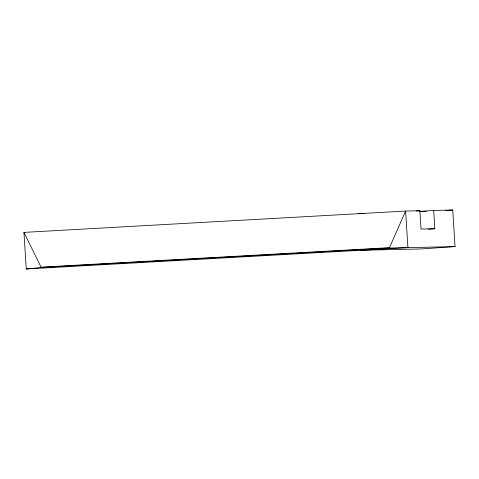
<?xml version="1.0" encoding="UTF-8"?>
<svg xmlns="http://www.w3.org/2000/svg" width="479" height="479" viewBox="0 0 479 479"><rect width="100%" height="100%" fill="white"/><g stroke="black" fill="none" stroke-linecap="round" stroke-linejoin="round"><path stroke-width="0.72" d="M433.687 210.443L452.751 210.024L455.05 246.607L389.325 248.05L405.611 211.059L419.885 210.748L421.035 229.04L434.836 228.734L433.687 210.443L419.79 211.401M26.249 268.976L407.916 247.643L405.611 211.059L23.95 232.393L26.249 268.976L41.098 267.516L389.325 248.05M416.275 210.994L419.885 210.748M445.434 210.532L452.751 210.024M428.256 229.19L434.836 228.734M455.05 246.607L420.909 248.96L360.627 250.283M23.95 232.393L41.074 267.15L389.301 247.685M419.79 211.473L426.388 211.329M358.328 213.7L364.238 213.574M41.074 267.15L41.098 267.516"/></g></svg>
